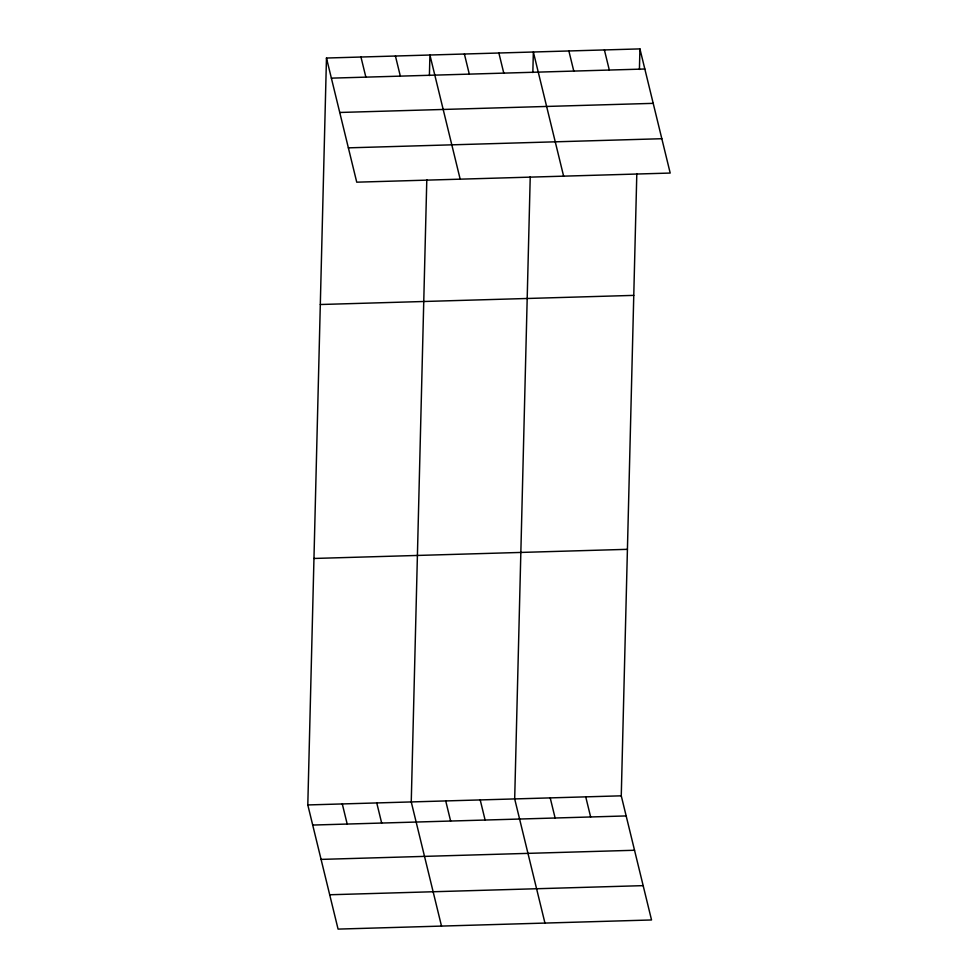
<?xml version="1.0" encoding="UTF-8"?>
<svg xmlns="http://www.w3.org/2000/svg" width="978" height="978" viewBox="0 0 978 978"><rect width="100%" height="100%" fill="white"/><g stroke="black" fill="none" stroke-linecap="round" stroke-linejoin="round"><path stroke-width="1.47" d="M636.812 173.607L621.262 795.823L651.531 919.968L338.07 929.1L307.801 804.943L326.469 58.032L639.93 48.9L670.199 173.057L356.738 182.177L326.469 58.032M426.799 179.72L411.249 801.936L441.506 926.093M429.403 75.55L429.917 55.012L460.173 179.17M530.235 176.712L514.685 798.916L544.954 923.073M532.839 72.543L533.352 52.005L563.621 176.162M639.416 69.438L639.93 48.9M331.371 78.142L644.832 69.01M339.745 112.47L653.206 103.35M348.364 147.849L661.825 138.717M320.307 304.513L633.768 295.38M313.962 558.462L627.424 549.33M307.801 804.943L621.262 795.823M312.703 825.053L626.164 815.933M321.077 859.393L634.539 850.261M329.696 894.76L643.157 885.64M604.404 49.939L609.306 70.049M568.878 50.966L573.78 71.076M498.878 53.008L503.78 73.118M464.391 54.01L469.293 74.12M585.736 796.85L590.639 816.96M395.43 56.015L400.332 76.125M550.211 797.889L555.113 817.999M360.955 57.017L365.858 77.128M480.21 799.931L485.112 820.041M445.724 800.933L450.626 821.043M376.762 802.938L381.664 823.048M342.288 803.94L347.19 824.051"/></g></svg>
